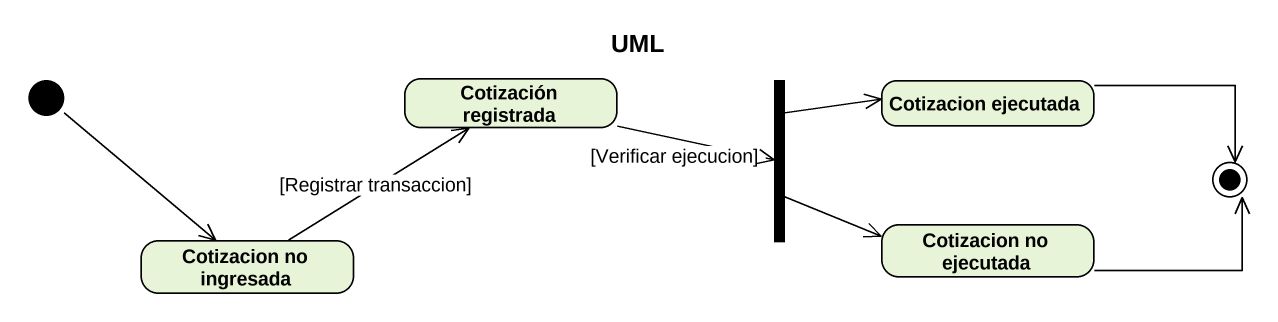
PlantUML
@startuml
title UML
hide empty description
state "Cotización registrada" as Cotización_registrada
state fork1 <<fork>>
state "Cotizacion ejecutada" as Cotizacion_ejecutada
state "Cotizacion no ejecutada" as Cotizacion_no_ejecutada
state "Cotizacion no ingresada" as Cotizacion_no_ingresada
[*] --> Cotizacion_no_ingresada
Cotización_registrada -right-> fork1 : [Verificar ejecucion]
fork1 -right-> Cotizacion_ejecutada
fork1 -right-> Cotizacion_no_ejecutada
Cotizacion_no_ingresada -up-> Cotización_registrada : [Registrar transaccion]
Cotizacion_ejecutada -right-> [*]
Cotizacion_no_ejecutada -right-> [*]
@enduml
